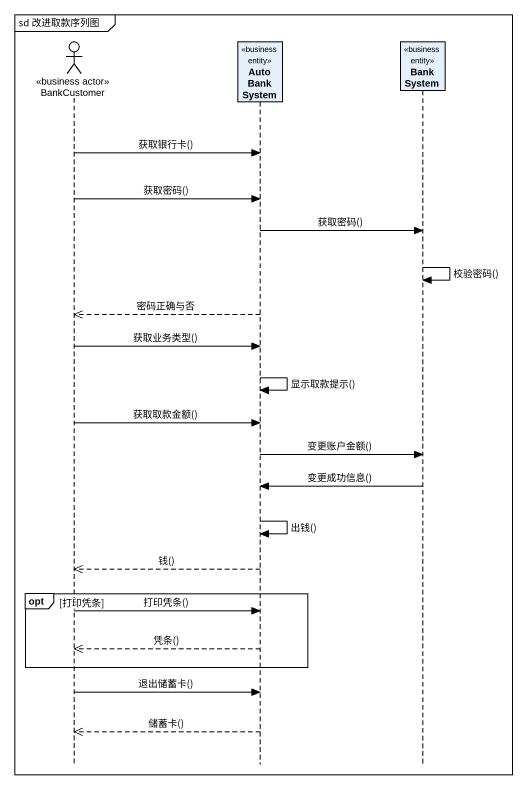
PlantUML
@startuml
mainframe sd 改进取款序列图
hide footbox
actor BankCustomer <<business actor>>
participant AutoBankSystem <<business entity>>
participant BankSystem <<business entity>>

BankCustomer -> AutoBankSystem : 获取银行卡()
BankCustomer -> AutoBankSystem : 获取密码()
AutoBankSystem -> BankSystem : 获取密码()
BankSystem -> BankSystem : 校验密码()
AutoBankSystem -->> BankCustomer : 密码正确与否
BankCustomer -> AutoBankSystem : 获取业务类型()
AutoBankSystem -> AutoBankSystem : 显示取款提示()
BankCustomer -> AutoBankSystem : 获取取款金额()
AutoBankSystem -> BankSystem : 变更账户金额()
BankSystem -> AutoBankSystem : 变更成功信息()
AutoBankSystem -> AutoBankSystem : 出钱()
AutoBankSystem -->> BankCustomer : 钱()
opt 打印凭条
  BankCustomer -> AutoBankSystem : 打印凭条()
  AutoBankSystem -->> BankCustomer : 凭条()
end
BankCustomer -> AutoBankSystem : 退出储蓄卡()
AutoBankSystem -->> BankCustomer : 储蓄卡()
@enduml
